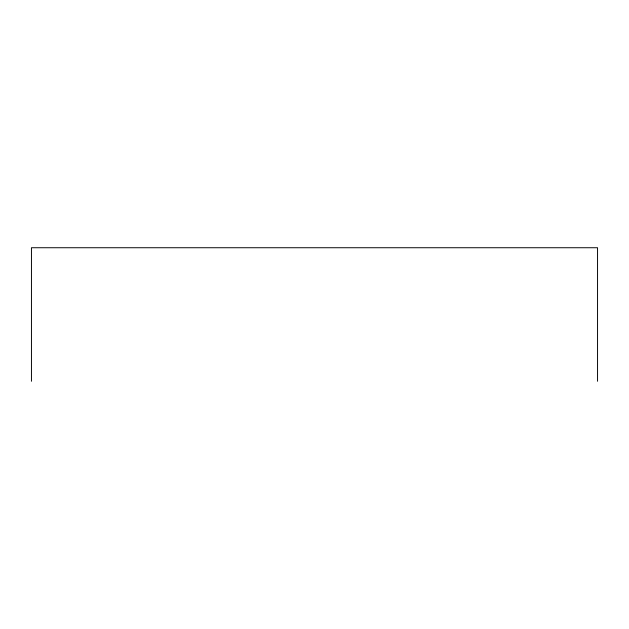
<?xml version="1.0" encoding="UTF-8"?>
<svg xmlns="http://www.w3.org/2000/svg" width="629" height="629" viewBox="0 0 629 629"><rect width="100%" height="100%" fill="white"/><g stroke="black" fill="none" stroke-linecap="round" stroke-linejoin="round"><path stroke-width="0.94" d="M597.55 381.268L597.55 247.732L31.45 247.732L31.45 381.268"/></g></svg>
